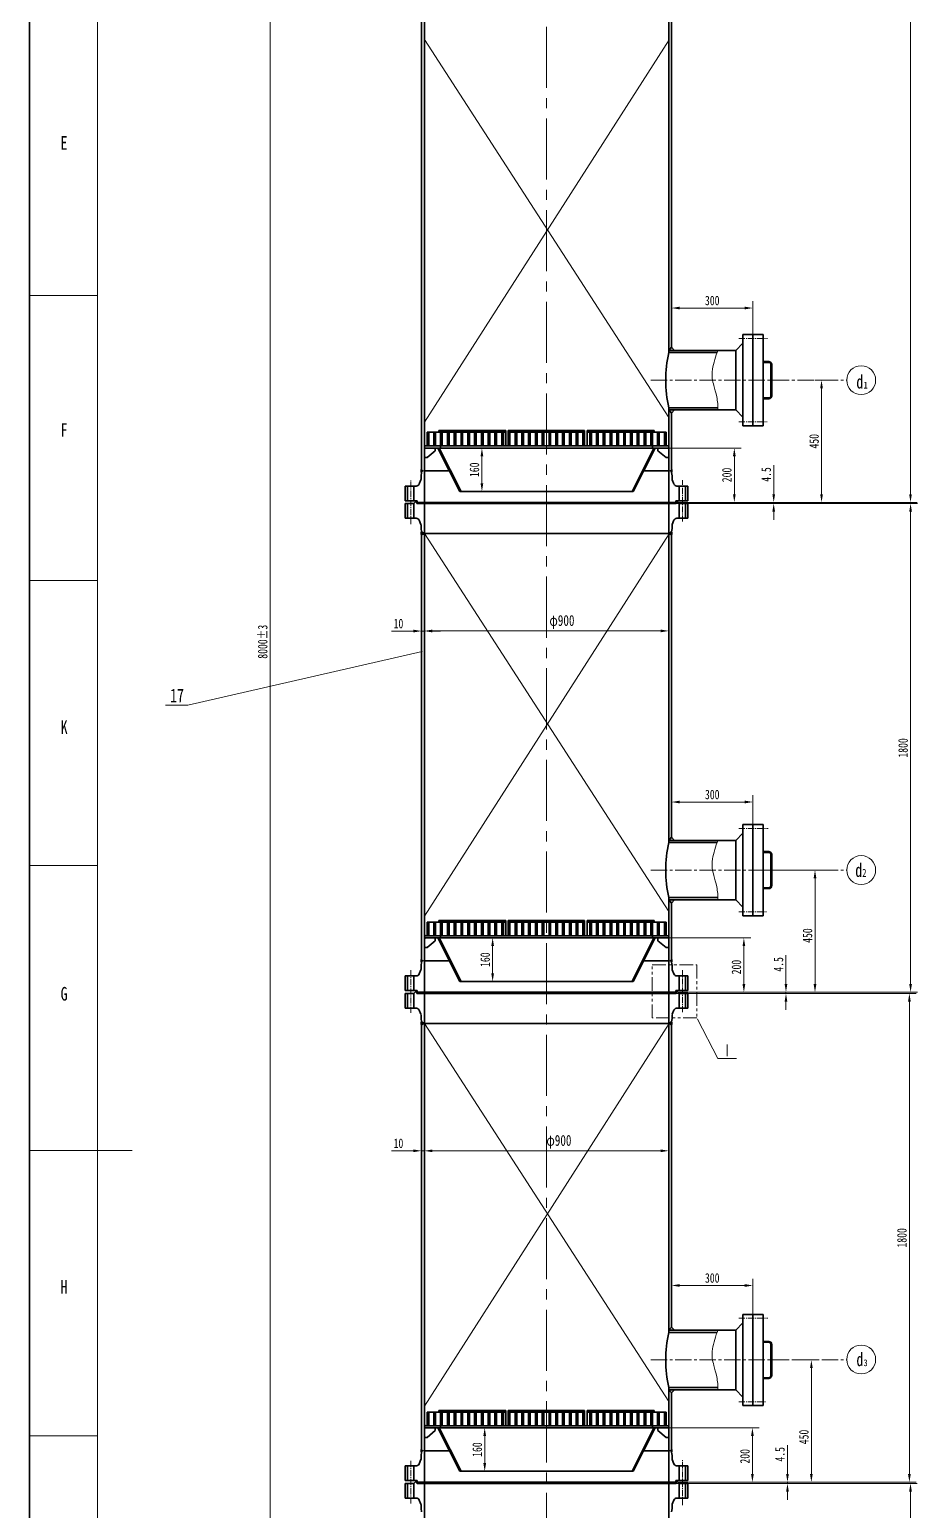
# Model space of a CAD drawing. Header units: millimetres. Extents: x -55641 to 52612, y -23263 to -5715.
# Drawn here: x 49301 to 49628, y -6687 to -6142 of the extents above; entities that cross this region are included whole.
import ezdxf

# ---------------------------------------------------------------- set-up
doc = ezdxf.new("R2010")
doc.units = ezdxf.units.MM
doc.header["$MEASUREMENT"] = 0
doc.linetypes.add('CENTER2', pattern=[1.125, 0.75, -0.125, 0.125, -0.125])
doc.linetypes.add('PHANTOMX2', pattern=[5, 2.5, -0.5, 0.5, -0.5, 0.5, -0.5])
for name, color, linetype, lineweight in [('中心线', 3, 'CENTER2', 18), ('双点划线', 3, 'PHANTOMX2', 18), ('图层1', 1, 'Continuous', 20), ('抛面线', 1, 'Continuous', 18), ('标注尺寸线', 1, 'Continuous', 18), ('粗实线', 7, 'Continuous', 35), ('细实线', 1, 'Continuous', 18)]:
    doc.layers.add(name, color=color, linetype=linetype, lineweight=lineweight)
doc.styles.add('USER1', font='SimSun.ttf', dxfattribs={"width": 0.75, "height": 3})
doc.styles.add('模板字体', font='SIMFANG.TTF', dxfattribs={"width": 0.75})

msp = doc.modelspace()

# ---------------------------------------------------------------- hatches: boundary and pattern name
at = {"layer": '抛面线'}
h = msp.add_hatch(color=7, dxfattribs=at)
h.paths.add_polyline_path([(49537.79, -6259.01), (49536.79, -6260.2), (49538.86, -6260.2)])
h.paths.add_polyline_path([(49538.86, -6282.1), (49536.79, -6282.1), (49537.79, -6283.29)])
h = msp.add_hatch(color=7, dxfattribs=at)
h.paths.add_polyline_path([(49446.79, -6294.92), (49446.79, -6295.35), (49447.32, -6295.35)])
h.paths.add_polyline_path([(49447.31, -6296.15), (49446.79, -6296.15), (49446.79, -6296.56)])
h = msp.add_hatch(color=7, dxfattribs=at)
h.paths.add_polyline_path([(49452.62, -6296.15), (49452.23, -6296.15), (49452.35, -6296.37)])
h.paths.add_polyline_path([(49451.79, -6296.15), (49451.46, -6296.15), (49451.91, -6296.39)])
h = msp.add_hatch(color=7, dxfattribs=at)
h.paths.add_polyline_path([(49530.95, -6296.15), (49531.34, -6296.15), (49531.22, -6296.37)])
h.paths.add_polyline_path([(49531.79, -6296.15), (49532.12, -6296.15), (49531.66, -6296.39)])
for points in [[(49445.79, -6305.11), (49446.59, -6304.65), (49446.79, -6304.65), (49446.79, -6304.45), (49446.59, -6304.45), (49445.79, -6303.99, 0.295597)], [(49537.79, -6305.11), (49536.99, -6304.65), (49536.79, -6304.65), (49536.79, -6304.45), (49536.99, -6304.45), (49537.79, -6303.99, -0.295597)], [(49445.79, -6327.04), (49446.59, -6327.5), (49446.79, -6327.5), (49446.79, -6327.7), (49446.59, -6327.7), (49445.79, -6328.16, -0.295597)], [(49537.79, -6327.04), (49536.99, -6327.5), (49536.79, -6327.5), (49536.79, -6327.7), (49536.99, -6327.7), (49537.79, -6328.16, 0.295597)], [(49445.79, -6485.56), (49446.59, -6485.1), (49446.79, -6485.1), (49446.79, -6484.9), (49446.59, -6484.9), (49445.79, -6484.44, 0.295597)], [(49537.79, -6485.56), (49536.99, -6485.1), (49536.79, -6485.1), (49536.79, -6484.9), (49536.99, -6484.9), (49537.79, -6484.44, -0.295597)], [(49445.79, -6507.49), (49446.59, -6507.95), (49446.79, -6507.95), (49446.79, -6508.15), (49446.59, -6508.15), (49445.79, -6508.61, -0.295597)], [(49537.79, -6507.49), (49536.99, -6507.95), (49536.79, -6507.95), (49536.79, -6508.15), (49536.99, -6508.15), (49537.79, -6508.61, 0.295597)], [(49445.79, -6666.01), (49446.59, -6665.55), (49446.79, -6665.55), (49446.79, -6665.35), (49446.59, -6665.35), (49445.79, -6664.89, 0.295597)], [(49537.79, -6666.01), (49536.99, -6665.55), (49536.79, -6665.55), (49536.79, -6665.35), (49536.99, -6665.35), (49537.79, -6664.89, -0.295597)]]:
    msp.add_hatch(color=7, dxfattribs=at).paths.add_polyline_path(points)
h = msp.add_hatch(color=7, dxfattribs=at)
h.paths.add_polyline_path([(49537.79, -6439.46), (49536.79, -6440.65), (49538.86, -6440.65)])
h.paths.add_polyline_path([(49538.86, -6462.55), (49536.79, -6462.55), (49537.79, -6463.74)])
h = msp.add_hatch(color=7, dxfattribs=at)
h.paths.add_polyline_path([(49446.79, -6475.37), (49446.79, -6475.8), (49447.32, -6475.8)])
h.paths.add_polyline_path([(49447.31, -6476.6), (49446.79, -6476.6), (49446.79, -6477.01)])
h = msp.add_hatch(color=7, dxfattribs=at)
h.paths.add_polyline_path([(49452.62, -6476.6), (49452.23, -6476.6), (49452.35, -6476.82)])
h.paths.add_polyline_path([(49451.79, -6476.6), (49451.46, -6476.6), (49451.91, -6476.84)])
h = msp.add_hatch(color=7, dxfattribs=at)
h.paths.add_polyline_path([(49530.95, -6476.6), (49531.34, -6476.6), (49531.22, -6476.82)])
h.paths.add_polyline_path([(49531.79, -6476.6), (49532.12, -6476.6), (49531.66, -6476.84)])
h = msp.add_hatch(color=7, dxfattribs=at)
h.paths.add_polyline_path([(49537.79, -6619.91), (49536.79, -6621.1), (49538.86, -6621.1)])
h.paths.add_polyline_path([(49538.86, -6643), (49536.79, -6643), (49537.79, -6644.19)])
h = msp.add_hatch(color=7, dxfattribs=at)
h.paths.add_polyline_path([(49446.79, -6655.82), (49446.79, -6656.25), (49447.32, -6656.25)])
h.paths.add_polyline_path([(49447.31, -6657.05), (49446.79, -6657.05), (49446.79, -6657.46)])
h = msp.add_hatch(color=7, dxfattribs=at)
h.paths.add_polyline_path([(49452.62, -6657.05), (49452.23, -6657.05), (49452.35, -6657.27)])
h.paths.add_polyline_path([(49451.79, -6657.05), (49451.46, -6657.05), (49451.91, -6657.29)])
h = msp.add_hatch(color=7, dxfattribs=at)
h.paths.add_polyline_path([(49530.95, -6657.05), (49531.34, -6657.05), (49531.22, -6657.27)])
h.paths.add_polyline_path([(49531.79, -6657.05), (49532.12, -6657.05), (49531.66, -6657.29)])

# ---------------------------------------------------------------- linework, layer by layer
at = {"layer": '中心线', "color": 7, "ltscale": 30}
msp.add_line((49491.79, -5803.52), (49491.79, -7039.49), dxfattribs=at)
at = {"layer": '中心线', "color": 7, "ltscale": 3}
for p, q in [((49562.6, -6255.79), (49573.17, -6255.79)), ((49562.6, -6286.5), (49572.97, -6286.5)), ((49441.79, -6324.21), (49441.79, -6307.96)), ((49541.79, -6323.25), (49541.79, -6307.96)), ((49562.6, -6436.24), (49573.42, -6436.24)), ((49562.6, -6466.95), (49572.93, -6466.95)), ((49441.79, -6504.16), (49441.79, -6488.41)), ((49541.79, -6503.88), (49541.79, -6488.41)), ((49562.6, -6616.69), (49573.2, -6616.69)), ((49562.6, -6647.4), (49572.57, -6647.4)), ((49441.79, -6684.92), (49441.79, -6668.86)), ((49541.79, -6685.47), (49541.79, -6668.86))]:
    msp.add_line(p, q, dxfattribs=at)
at = {"layer": '中心线', "color": 7, "ltscale": 8}
for p, q in [((49530.15, -6271.15), (49602.32, -6271.15)), ((49530.15, -6451.6), (49602.32, -6451.6)), ((49530.15, -6632.05), (49602.32, -6632.05))]:
    msp.add_line(p, q, dxfattribs=at)
at = {"layer": '双点划线', "color": 7, "ltscale": 2}
for p, q in [((49530.71, -6486.56), (49547.09, -6486.56)), ((49530.71, -6506.06), (49530.71, -6486.56)), ((49547.09, -6486.56), (49547.09, -6506.06)), ((49547.09, -6506.06), (49530.71, -6506.06))]:
    msp.add_line(p, q, dxfattribs=at)
at = {"layer": '抛面线', "color": 7, "ltscale": 2}
for p, q in [((49625.79, -6313.15), (49625.79, -5889.15)), ((49537.79, -6255.05), (49537.79, -6242.08)), ((49540.79, -6244.58), (49564.79, -6244.58)), ((49567.79, -6255.05), (49567.79, -6242.08)), ((49593.04, -6271.15), (49590.54, -6271.15)), ((49593.04, -6313.15), (49593.04, -6274.15)), ((49467.99, -6296.15), (49470.49, -6296.15)), ((49467.99, -6299.15), (49467.99, -6309.15)), ((49536.79, -6296.15), (49563.43, -6296.15)), ((49560.93, -6313.15), (49560.93, -6299.15)), ((49575.42, -6313.15), (49575.42, -6302.47)), ((49467.99, -6312.15), (49465.49, -6312.15)), ((49539.39, -6316.15), (49628.29, -6316.15)), ((49539.39, -6316.15), (49595.54, -6316.15)), ((49539.39, -6316.15), (49563.43, -6316.15)), ((49539.49, -6316.15), (49577.92, -6316.15)), ((49539.49, -6316.6), (49577.92, -6316.6)), ((49539.54, -6316.6), (49628.32, -6316.6)), ((49575.42, -6316.6), (49575.42, -6316.15)), ((49575.42, -6319.6), (49575.42, -6322.6)), ((49625.82, -6493.6), (49625.82, -6319.6)), ((49442.79, -6363.56), (49434.74, -6363.56)), ((49445.79, -6363.56), (49445.79, -6361.06)), ((49446.79, -6363.56), (49445.79, -6363.56)), ((49446.79, -6363.56), (49446.79, -6361.06)), ((49446.79, -6363.56), (49446.79, -6361.51)), ((49449.79, -6363.51), (49533.79, -6363.51)), ((49449.79, -6363.56), (49452.79, -6363.56)), ((49536.79, -6363.56), (49536.79, -6361.51)), ((49537.79, -6437.26), (49537.79, -6424.03)), ((49567.79, -6437.26), (49567.79, -6424.03)), ((49540.79, -6426.53), (49564.79, -6426.53)), ((49471.94, -6476.6), (49474.44, -6476.6)), ((49536.79, -6476.6), (49566.95, -6476.6)), ((49471.94, -6479.6), (49471.94, -6489.6)), ((49564.45, -6493.6), (49564.45, -6479.6)), ((49579.94, -6493.6), (49579.94, -6482.92)), ((49471.94, -6492.6), (49469.44, -6492.6)), ((49539.39, -6496.6), (49628.32, -6496.6)), ((49539.39, -6496.6), (49566.95, -6496.6)), ((49539.49, -6496.6), (49582.44, -6496.6)), ((49539.49, -6497.05), (49582.44, -6497.05)), ((49539.54, -6497.05), (49627.88, -6497.05)), ((49579.94, -6497.05), (49579.94, -6496.6)), ((49579.94, -6500.05), (49579.94, -6503.05)), ((49625.38, -6674.05), (49625.38, -6500.05)), ((49442.79, -6555), (49434.74, -6555)), ((49445.79, -6554.88), (49445.79, -6557.5)), ((49446.79, -6555), (49445.79, -6555)), ((49446.79, -6554.88), (49446.79, -6557.5)), ((49446.79, -6554.88), (49446.79, -6557)), ((49449.79, -6555), (49452.79, -6555)), ((49449.79, -6555), (49533.79, -6555)), ((49536.79, -6554.88), (49536.79, -6557)), ((49537.79, -6615.55), (49537.79, -6602.11)), ((49540.79, -6604.61), (49564.79, -6604.61)), ((49567.79, -6615.55), (49567.79, -6602.11)), ((49582.61, -6632.05), (49591.79, -6632.05)), ((49589.29, -6674.05), (49589.29, -6635.05)), ((49470.06, -6657.05), (49466.52, -6657.05)), ((49536.79, -6657.05), (49570.09, -6657.05)), ((49469.02, -6660.05), (49469.02, -6670.05)), ((49567.59, -6674.05), (49567.59, -6660.05)), ((49580.49, -6674.05), (49580.49, -6663.37)), ((49470.06, -6673.05), (49466.52, -6673.05)), ((49539.39, -6677.05), (49627.88, -6677.05)), ((49539.39, -6677.05), (49591.79, -6677.05)), ((49539.39, -6677.05), (49570.09, -6677.05)), ((49539.49, -6677.05), (49582.99, -6677.05)), ((49539.49, -6677.5), (49582.99, -6677.5)), ((49539.49, -6677.5), (49628.29, -6677.5)), ((49580.49, -6677.5), (49580.49, -6677.05)), ((49580.49, -6680.5), (49580.49, -6683.5)), ((49625.79, -6854.5), (49625.79, -6680.5))]:
    msp.add_line(p, q, dxfattribs=at)
at = {"layer": '抛面线', "color": 7, "ltscale": 5}
for p, q in [((49390.04, -6764.5), (49390.04, -5970.5)), ((49571.52, -6451.6), (49593.13, -6451.6)), ((49590.63, -6493.6), (49590.63, -6454.6)), ((49539.39, -6496.6), (49593.13, -6496.6))]:
    msp.add_line(p, q, dxfattribs=at)
at = {"layer": '抛面线', "color": 7}
for p, q in [((49447.32, -6295.35), (49446.79, -6294.92)), ((49447.31, -6296.15), (49446.79, -6296.56)), ((49451.91, -6296.39), (49451.46, -6296.15)), ((49452.62, -6296.15), (49452.35, -6296.37)), ((49447.32, -6475.8), (49446.79, -6475.37)), ((49447.31, -6476.6), (49446.79, -6477.01)), ((49451.91, -6476.84), (49451.46, -6476.6)), ((49452.62, -6476.6), (49452.35, -6476.82)), ((49447.32, -6656.25), (49446.79, -6655.82)), ((49447.31, -6657.05), (49446.79, -6657.46)), ((49451.91, -6657.29), (49451.46, -6657.05)), ((49452.62, -6657.05), (49452.35, -6657.27))]:
    msp.add_line(p, q, dxfattribs=at)
msp.add_lwpolyline([(49547.33, -6506.5), (49554.91, -6520.99), (49561.7, -6520.99)], dxfattribs=at)
at = {"layer": '抛面线', "color": 7, "ltscale": 2}
for points in [[(49540.79, -6244.08), (49540.79, -6245.08), (49537.79, -6244.58)], [(49564.79, -6244.08), (49564.79, -6245.08), (49567.79, -6244.58)], [(49592.54, -6274.15), (49593.54, -6274.15), (49593.04, -6271.15)], [(49467.49, -6299.15), (49468.49, -6299.15), (49467.99, -6296.15)], [(49560.43, -6299.15), (49561.43, -6299.15), (49560.93, -6296.15)], [(49467.49, -6309.15), (49468.49, -6309.15), (49467.99, -6312.15)], [(49560.43, -6313.15), (49561.43, -6313.15), (49560.93, -6316.15)], [(49574.92, -6313.15), (49575.92, -6313.15), (49575.42, -6316.15)], [(49592.54, -6313.15), (49593.54, -6313.15), (49593.04, -6316.15)], [(49625.29, -6313.15), (49626.29, -6313.15), (49625.79, -6316.15)], [(49574.92, -6319.6), (49575.92, -6319.6), (49575.42, -6316.6)], [(49625.32, -6319.6), (49626.32, -6319.6), (49625.82, -6316.6)], [(49442.79, -6363.06), (49442.79, -6364.06), (49445.79, -6363.56)], [(49449.79, -6363.01), (49449.79, -6364.01), (49446.79, -6363.51)], [(49449.79, -6363.06), (49449.79, -6364.06), (49446.79, -6363.56)], [(49533.79, -6363.01), (49533.79, -6364.01), (49536.79, -6363.51)], [(49540.79, -6426.03), (49540.79, -6427.03), (49537.79, -6426.53)], [(49564.79, -6426.03), (49564.79, -6427.03), (49567.79, -6426.53)], [(49471.44, -6479.6), (49472.44, -6479.6), (49471.94, -6476.6)], [(49563.95, -6479.6), (49564.95, -6479.6), (49564.45, -6476.6)], [(49471.44, -6489.6), (49472.44, -6489.6), (49471.94, -6492.6)], [(49563.95, -6493.6), (49564.95, -6493.6), (49564.45, -6496.6)], [(49579.44, -6493.6), (49580.44, -6493.6), (49579.94, -6496.6)], [(49625.32, -6493.6), (49626.32, -6493.6), (49625.82, -6496.6)], [(49579.44, -6500.05), (49580.44, -6500.05), (49579.94, -6497.05)], [(49624.88, -6500.05), (49625.88, -6500.05), (49625.38, -6497.05)], [(49442.79, -6554.5), (49442.79, -6555.5), (49445.79, -6555)], [(49449.79, -6554.5), (49449.79, -6555.5), (49446.79, -6555)], [(49449.79, -6554.5), (49449.79, -6555.5), (49446.79, -6555)], [(49533.79, -6554.5), (49533.79, -6555.5), (49536.79, -6555)], [(49540.79, -6604.11), (49540.79, -6605.11), (49537.79, -6604.61)], [(49564.79, -6604.11), (49564.79, -6605.11), (49567.79, -6604.61)], [(49588.79, -6635.05), (49589.79, -6635.05), (49589.29, -6632.05)], [(49468.52, -6660.05), (49469.52, -6660.05), (49469.02, -6657.05)], [(49567.09, -6660.05), (49568.09, -6660.05), (49567.59, -6657.05)], [(49468.52, -6670.05), (49469.52, -6670.05), (49469.02, -6673.05)], [(49567.09, -6674.05), (49568.09, -6674.05), (49567.59, -6677.05)], [(49579.99, -6674.05), (49580.99, -6674.05), (49580.49, -6677.05)], [(49588.79, -6674.05), (49589.79, -6674.05), (49589.29, -6677.05)], [(49624.88, -6674.05), (49625.88, -6674.05), (49625.38, -6677.05)], [(49579.99, -6680.5), (49580.99, -6680.5), (49580.49, -6677.5)], [(49625.29, -6680.5), (49626.29, -6680.5), (49625.79, -6677.5)]]:
    msp.add_solid(points, dxfattribs=at)
at = {"layer": '抛面线', "color": 7, "ltscale": 5}
for points in [[(49590.13, -6454.6), (49591.13, -6454.6), (49590.63, -6451.6)], [(49590.13, -6493.6), (49591.13, -6493.6), (49590.63, -6496.6)]]:
    msp.add_solid(points, dxfattribs=at)
at = {"layer": '抛面线', "color": 7}
msp.add_solid([(49547.25, -6506.54), (49547.09, -6506.06), (49547.4, -6506.46)], dxfattribs=at)
at = {"layer": '标注尺寸线', "color": 7}
msp.add_lwpolyline([(49445.94, -6371.14), (49359.74, -6390.8), (49351.48, -6390.8)], dxfattribs=at)
for centre in [(49607.64, -6271.15), (49607.64, -6451.6), (49607.64, -6631.87)]:
    msp.add_circle(centre, 5.32, dxfattribs=at)
msp.add_solid([(49445.92, -6371.06), (49446.43, -6371.03), (49445.96, -6371.22)], dxfattribs=at)
at = {"layer": '粗实线', "color": 7}
for p, q in [((49301.46, -5714.94), (49301.46, -6555.94)), ((49446.79, -5886.15), (49446.79, -6316.15)), ((49445.79, -5897.71), (49445.79, -6303.99)), ((49536.79, -6072.8), (49536.79, -6261)), ((49537.79, -6075.24), (49537.79, -6259.01)), ((49564.05, -6254.34), (49564.05, -6287.95)), ((49564.05, -6254.34), (49567.79, -6254.34)), ((49567.79, -6254.34), (49567.79, -6287.95)), ((49567.79, -6254.34), (49567.79, -6287.95)), ((49571.52, -6254.34), (49567.79, -6254.34)), ((49571.52, -6254.34), (49571.52, -6287.95)), ((49536.79, -6260.2), (49537.79, -6259.01)), ((49536.79, -6260.2), (49561.43, -6260.2)), ((49536.79, -6261), (49554.56, -6261)), ((49537.79, -6259.01), (49538.86, -6260.2)), ((49564.05, -6257.5), (49561.43, -6260.2)), ((49561.43, -6260.2), (49561.43, -6282.1)), ((49571.52, -6264.32), (49573.58, -6264.32)), ((49571.52, -6264.62), (49573.58, -6264.62)), ((49574.38, -6265.42), (49574.38, -6271.15)), ((49574.68, -6265.42), (49574.68, -6271.15)), ((49574.38, -6276.87), (49574.38, -6271.15)), ((49574.68, -6276.87), (49574.68, -6271.15)), ((49536.79, -6281.3), (49554.83, -6281.3)), ((49536.79, -6281.3), (49536.79, -6316.15)), ((49536.79, -6282.1), (49561.43, -6282.1)), ((49536.79, -6282.1), (49537.79, -6283.29)), ((49537.79, -6283.29), (49538.86, -6282.1)), ((49564.05, -6284.8), (49561.43, -6282.1)), ((49571.52, -6277.67), (49573.58, -6277.67)), ((49571.52, -6277.97), (49573.58, -6277.97)), ((49537.79, -6283.29), (49537.79, -6303.99)), ((49564.05, -6287.95), (49567.79, -6287.95)), ((49571.52, -6287.95), (49567.79, -6287.95)), ((49447.79, -6290.35), (49476.79, -6290.35)), ((49447.79, -6290.35), (49447.79, -6295.35)), ((49448.39, -6290.35), (49448.39, -6295.35)), ((49450.29, -6290.35), (49450.29, -6295.35)), ((49450.89, -6290.35), (49450.89, -6295.35)), ((49450.89, -6290.35), (49450.89, -6295.35)), ((49452.1, -6289.75), (49476.79, -6289.75)), ((49452.1, -6289.75), (49452.1, -6290.35)), ((49452.79, -6290.35), (49452.79, -6295.35)), ((49453.39, -6290.35), (49453.39, -6295.35)), ((49453.39, -6290.35), (49453.39, -6295.35)), ((49455.29, -6290.35), (49455.29, -6295.35)), ((49455.89, -6290.35), (49455.89, -6295.35)), ((49455.89, -6290.35), (49455.89, -6295.35)), ((49457.79, -6290.35), (49457.79, -6295.35)), ((49458.39, -6290.35), (49458.39, -6295.35)), ((49458.39, -6290.35), (49458.39, -6295.35)), ((49460.29, -6290.35), (49460.29, -6295.35)), ((49460.89, -6290.35), (49460.89, -6295.35)), ((49460.89, -6290.35), (49460.89, -6295.35)), ((49462.79, -6290.35), (49462.79, -6295.35)), ((49463.39, -6290.35), (49463.39, -6295.35)), ((49463.39, -6290.35), (49463.39, -6295.35)), ((49465.29, -6290.35), (49465.29, -6295.35)), ((49465.89, -6290.35), (49465.89, -6295.35)), ((49465.89, -6290.35), (49465.89, -6295.35)), ((49467.79, -6290.35), (49467.79, -6295.35)), ((49468.39, -6290.35), (49468.39, -6295.35)), ((49468.39, -6290.35), (49468.39, -6295.35)), ((49468.39, -6290.35), (49468.39, -6295.35)), ((49470.29, -6290.35), (49470.29, -6295.35)), ((49470.89, -6290.35), (49470.89, -6295.35)), ((49470.89, -6290.35), (49470.89, -6295.35)), ((49472.79, -6290.35), (49472.79, -6295.35)), ((49473.39, -6290.35), (49473.39, -6295.35)), ((49473.39, -6290.35), (49473.39, -6295.35)), ((49473.39, -6290.35), (49473.39, -6295.35)), ((49475.29, -6290.35), (49475.29, -6295.35)), ((49475.89, -6290.35), (49475.89, -6295.35)), ((49475.89, -6290.35), (49475.89, -6295.35)), ((49476.79, -6289.75), (49476.79, -6295.35)), ((49477.69, -6289.75), (49505.79, -6289.75)), ((49477.69, -6289.75), (49477.69, -6295.35)), ((49477.69, -6290.35), (49505.79, -6290.35)), ((49477.69, -6290.35), (49477.69, -6295.35)), ((49478.29, -6290.35), (49478.29, -6295.35)), ((49480.19, -6290.35), (49480.19, -6295.35)), ((49480.19, -6290.35), (49480.19, -6295.35)), ((49480.19, -6290.35), (49480.19, -6295.35)), ((49480.79, -6290.35), (49480.79, -6295.35)), ((49482.69, -6290.35), (49482.69, -6295.35)), ((49482.69, -6290.35), (49482.69, -6295.35)), ((49483.29, -6290.35), (49483.29, -6295.35)), ((49485.19, -6290.35), (49485.19, -6295.35)), ((49485.19, -6290.35), (49485.19, -6295.35)), ((49485.19, -6290.35), (49485.19, -6295.35)), ((49485.79, -6290.35), (49485.79, -6295.35)), ((49487.69, -6290.35), (49487.69, -6295.35)), ((49487.69, -6290.35), (49487.69, -6295.35)), ((49488.29, -6290.35), (49488.29, -6295.35)), ((49490.19, -6290.35), (49490.19, -6295.35)), ((49490.19, -6290.35), (49490.19, -6295.35)), ((49490.79, -6290.35), (49490.79, -6295.35)), ((49492.69, -6290.35), (49492.69, -6295.35)), ((49492.69, -6290.35), (49492.69, -6295.35)), ((49493.29, -6290.35), (49493.29, -6295.35)), ((49495.19, -6290.35), (49495.19, -6295.35)), ((49495.19, -6290.35), (49495.19, -6295.35)), ((49495.79, -6290.35), (49495.79, -6295.35)), ((49497.69, -6290.35), (49497.69, -6295.35)), ((49497.69, -6290.35), (49497.69, -6295.35)), ((49498.29, -6290.35), (49498.29, -6295.35)), ((49500.19, -6290.35), (49500.19, -6295.35)), ((49500.19, -6290.35), (49500.19, -6295.35)), ((49500.79, -6290.35), (49500.79, -6295.35)), ((49502.69, -6290.35), (49502.69, -6295.35)), ((49502.69, -6290.35), (49502.69, -6295.35)), ((49503.29, -6290.35), (49503.29, -6295.35)), ((49505.19, -6290.35), (49505.19, -6295.35)), ((49505.79, -6289.75), (49505.79, -6295.35)), ((49531.47, -6289.75), (49506.79, -6289.75)), ((49506.79, -6289.75), (49506.79, -6295.35)), ((49506.79, -6290.35), (49535.79, -6290.35)), ((49507.69, -6290.35), (49507.69, -6295.35)), ((49507.69, -6290.35), (49507.69, -6295.35)), ((49508.29, -6290.35), (49508.29, -6295.35)), ((49510.19, -6290.35), (49510.19, -6295.35)), ((49510.19, -6290.35), (49510.19, -6295.35)), ((49510.19, -6290.35), (49510.19, -6295.35)), ((49510.79, -6290.35), (49510.79, -6295.35)), ((49512.69, -6290.35), (49512.69, -6295.35)), ((49512.69, -6290.35), (49512.69, -6295.35)), ((49513.29, -6290.35), (49513.29, -6295.35)), ((49515.19, -6290.35), (49515.19, -6295.35)), ((49515.19, -6290.35), (49515.19, -6295.35)), ((49515.19, -6290.35), (49515.19, -6295.35)), ((49515.79, -6290.35), (49515.79, -6295.35)), ((49517.69, -6290.35), (49517.69, -6295.35)), ((49517.69, -6290.35), (49517.69, -6295.35)), ((49518.29, -6290.35), (49518.29, -6295.35)), ((49520.19, -6290.35), (49520.19, -6295.35)), ((49520.19, -6290.35), (49520.19, -6295.35)), ((49520.79, -6290.35), (49520.79, -6295.35)), ((49522.69, -6290.35), (49522.69, -6295.35)), ((49522.69, -6290.35), (49522.69, -6295.35)), ((49523.29, -6290.35), (49523.29, -6295.35)), ((49525.19, -6290.35), (49525.19, -6295.35)), ((49525.19, -6290.35), (49525.19, -6295.35)), ((49525.79, -6290.35), (49525.79, -6295.35)), ((49527.69, -6290.35), (49527.69, -6295.35)), ((49527.69, -6290.35), (49527.69, -6295.35)), ((49528.29, -6290.35), (49528.29, -6295.35)), ((49530.19, -6290.35), (49530.19, -6295.35)), ((49530.19, -6290.35), (49530.19, -6295.35)), ((49530.79, -6290.35), (49530.79, -6295.35)), ((49531.47, -6289.75), (49531.47, -6290.35)), ((49532.69, -6290.35), (49532.69, -6295.35)), ((49532.69, -6290.35), (49532.69, -6295.35)), ((49533.29, -6290.35), (49533.29, -6295.35)), ((49535.19, -6290.35), (49535.19, -6295.35)), ((49535.79, -6290.35), (49535.79, -6295.35)), ((49446.79, -6295.35), (49536.79, -6295.35)), ((49446.79, -6296.15), (49536.79, -6296.15)), ((49450.81, -6297.15), (49447.79, -6299.68)), ((49450.81, -6296.15), (49450.81, -6297.15)), ((49451.79, -6296.15), (49459.84, -6312.15)), ((49452.23, -6296.15), (49460.29, -6312.15)), ((49452.73, -6296.15), (49452.73, -6295.35)), ((49531.34, -6296.15), (49523.28, -6312.15)), ((49531.79, -6296.15), (49523.73, -6312.15)), ((49530.84, -6296.15), (49530.84, -6295.35)), ((49532.77, -6296.15), (49532.77, -6297.15)), ((49532.77, -6297.15), (49535.79, -6299.68)), ((49447.79, -6299.68), (49446.79, -6299.68)), ((49456.01, -6304.55), (49446.79, -6304.55)), ((49536.79, -6304.55), (49527.56, -6304.55)), ((49535.79, -6299.68), (49536.79, -6299.68)), ((49443.77, -6310.15), (49439.79, -6310.15)), ((49439.79, -6315.55), (49439.79, -6310.15)), ((49440.64, -6315.55), (49440.64, -6310.15)), ((49442.94, -6315.55), (49442.94, -6310.15)), ((49444.89, -6309.39), (49445.5, -6307.86)), ((49445.59, -6306.33), (49445.79, -6305.11)), ((49445.59, -6307.42), (49445.59, -6306.33)), ((49537.99, -6306.33), (49537.79, -6305.11)), ((49537.99, -6307.42), (49537.99, -6306.33)), ((49538.68, -6309.39), (49538.07, -6307.86)), ((49539.8, -6310.15), (49543.79, -6310.15)), ((49540.64, -6315.55), (49540.64, -6310.15)), ((49542.94, -6315.55), (49542.94, -6310.15)), ((49543.79, -6315.55), (49543.79, -6310.15)), ((49442.94, -6315.55), (49439.79, -6315.55)), ((49444.19, -6315.55), (49442.94, -6315.55)), ((49444.19, -6315.55), (49444.19, -6316.15)), ((49459.84, -6312.15), (49523.73, -6312.15)), ((49539.39, -6315.55), (49540.64, -6315.55)), ((49539.39, -6315.55), (49539.39, -6316.15)), ((49540.64, -6315.55), (49543.79, -6315.55)), ((49442.94, -6316.6), (49439.79, -6316.6)), ((49439.79, -6316.6), (49439.79, -6322)), ((49440.64, -6316.6), (49440.64, -6322)), ((49443.54, -6316), (49442.94, -6316.6)), ((49442.94, -6316.6), (49442.94, -6322)), ((49444.04, -6316), (49443.54, -6316)), ((49444.04, -6316), (49444.04, -6316.6)), ((49444.04, -6316.6), (49539.54, -6316.6)), ((49444.09, -6316.15), (49539.49, -6316.15)), ((49444.09, -6316.15), (49444.09, -6316.6)), ((49444.09, -6316.15), (49444.09, -6316.6)), ((49444.09, -6316.6), (49539.49, -6316.6)), ((49445.69, -6316.15), (49445.69, -6316.6)), ((49445.69, -6316.15), (49445.69, -6316.6)), ((49446.79, -6316.6), (49446.79, -6496.6)), ((49536.79, -6316.6), (49536.79, -6441.45)), ((49537.89, -6316.15), (49537.89, -6316.6)), ((49539.49, -6316.15), (49539.49, -6316.6)), ((49539.54, -6316), (49539.54, -6316.6)), ((49539.54, -6316), (49540.04, -6316)), ((49540.04, -6316), (49540.64, -6316.6)), ((49540.64, -6316.6), (49540.64, -6322)), ((49540.64, -6316.6), (49543.79, -6316.6)), ((49542.94, -6316.6), (49542.94, -6322)), ((49543.79, -6316.6), (49543.79, -6322)), ((49443.77, -6322), (49439.79, -6322)), ((49444.89, -6322.75), (49445.5, -6324.28)), ((49445.59, -6324.73), (49445.59, -6325.82)), ((49445.59, -6325.82), (49445.79, -6327.04)), ((49537.99, -6325.82), (49537.79, -6327.04)), ((49537.99, -6324.73), (49537.99, -6325.82)), ((49538.68, -6322.75), (49538.07, -6324.28)), ((49539.8, -6322), (49543.79, -6322)), ((49446.59, -6327.5), (49445.79, -6327.04)), ((49446.59, -6327.7), (49445.79, -6328.16)), ((49445.79, -6328.16), (49445.79, -6484.44)), ((49536.79, -6327.6), (49446.79, -6327.6)), ((49536.99, -6327.5), (49537.79, -6327.04)), ((49536.99, -6327.7), (49537.79, -6328.16)), ((49537.79, -6328.16), (49537.79, -6439.46)), ((49564.05, -6434.79), (49567.79, -6434.79)), ((49564.05, -6434.79), (49564.05, -6468.4)), ((49567.79, -6434.79), (49567.79, -6468.4)), ((49571.52, -6434.79), (49567.79, -6434.79)), ((49571.52, -6434.79), (49571.52, -6468.4)), ((49536.79, -6440.65), (49537.79, -6439.46)), ((49536.79, -6440.65), (49561.43, -6440.65)), ((49537.79, -6439.46), (49538.86, -6440.65)), ((49564.05, -6437.95), (49561.43, -6440.65)), ((49561.43, -6440.65), (49561.43, -6462.55)), ((49536.79, -6441.45), (49554.56, -6441.45)), ((49571.52, -6444.77), (49573.58, -6444.77)), ((49571.52, -6445.07), (49573.58, -6445.07)), ((49574.38, -6445.87), (49574.38, -6451.6)), ((49574.68, -6445.87), (49574.68, -6451.6)), ((49574.38, -6457.32), (49574.38, -6451.6)), ((49574.68, -6457.32), (49574.68, -6451.6)), ((49536.79, -6461.75), (49554.83, -6461.75)), ((49536.79, -6461.75), (49536.79, -6496.6)), ((49536.79, -6462.55), (49537.79, -6463.74)), ((49536.79, -6462.55), (49561.43, -6462.55)), ((49537.79, -6463.74), (49538.86, -6462.55)), ((49564.05, -6465.25), (49561.43, -6462.55)), ((49571.52, -6458.12), (49573.58, -6458.12)), ((49571.52, -6458.42), (49573.58, -6458.42)), ((49537.79, -6463.74), (49537.79, -6484.44)), ((49564.05, -6468.4), (49567.79, -6468.4)), ((49571.52, -6468.4), (49567.79, -6468.4)), ((49447.79, -6470.8), (49476.79, -6470.8)), ((49447.79, -6470.8), (49447.79, -6475.8)), ((49448.39, -6470.8), (49448.39, -6475.8)), ((49450.29, -6470.8), (49450.29, -6475.8)), ((49450.89, -6470.8), (49450.89, -6475.8)), ((49450.89, -6470.8), (49450.89, -6475.8)), ((49452.1, -6470.2), (49476.79, -6470.2)), ((49452.1, -6470.2), (49452.1, -6470.8)), ((49452.79, -6470.8), (49452.79, -6475.8)), ((49453.39, -6470.8), (49453.39, -6475.8)), ((49453.39, -6470.8), (49453.39, -6475.8)), ((49455.29, -6470.8), (49455.29, -6475.8)), ((49455.89, -6470.8), (49455.89, -6475.8)), ((49455.89, -6470.8), (49455.89, -6475.8)), ((49457.79, -6470.8), (49457.79, -6475.8)), ((49458.39, -6470.8), (49458.39, -6475.8)), ((49458.39, -6470.8), (49458.39, -6475.8)), ((49460.29, -6470.8), (49460.29, -6475.8)), ((49460.89, -6470.8), (49460.89, -6475.8)), ((49460.89, -6470.8), (49460.89, -6475.8)), ((49462.79, -6470.8), (49462.79, -6475.8)), ((49463.39, -6470.8), (49463.39, -6475.8)), ((49463.39, -6470.8), (49463.39, -6475.8)), ((49465.29, -6470.8), (49465.29, -6475.8)), ((49465.89, -6470.8), (49465.89, -6475.8)), ((49465.89, -6470.8), (49465.89, -6475.8)), ((49467.79, -6470.8), (49467.79, -6475.8)), ((49468.39, -6470.8), (49468.39, -6475.8)), ((49468.39, -6470.8), (49468.39, -6475.8)), ((49468.39, -6470.8), (49468.39, -6475.8)), ((49470.29, -6470.8), (49470.29, -6475.8)), ((49470.89, -6470.8), (49470.89, -6475.8)), ((49470.89, -6470.8), (49470.89, -6475.8)), ((49472.79, -6470.8), (49472.79, -6475.8)), ((49473.39, -6470.8), (49473.39, -6475.8)), ((49473.39, -6470.8), (49473.39, -6475.8)), ((49473.39, -6470.8), (49473.39, -6475.8)), ((49475.29, -6470.8), (49475.29, -6475.8)), ((49475.89, -6470.8), (49475.89, -6475.8)), ((49475.89, -6470.8), (49475.89, -6475.8)), ((49476.79, -6470.2), (49476.79, -6475.8)), ((49477.69, -6470.2), (49505.79, -6470.2)), ((49477.69, -6470.2), (49477.69, -6475.8)), ((49477.69, -6470.8), (49505.79, -6470.8)), ((49477.69, -6470.8), (49477.69, -6475.8)), ((49478.29, -6470.8), (49478.29, -6475.8)), ((49480.19, -6470.8), (49480.19, -6475.8)), ((49480.19, -6470.8), (49480.19, -6475.8)), ((49480.19, -6470.8), (49480.19, -6475.8)), ((49480.79, -6470.8), (49480.79, -6475.8)), ((49482.69, -6470.8), (49482.69, -6475.8)), ((49482.69, -6470.8), (49482.69, -6475.8)), ((49483.29, -6470.8), (49483.29, -6475.8)), ((49485.19, -6470.8), (49485.19, -6475.8)), ((49485.19, -6470.8), (49485.19, -6475.8)), ((49485.19, -6470.8), (49485.19, -6475.8)), ((49485.79, -6470.8), (49485.79, -6475.8)), ((49487.69, -6470.8), (49487.69, -6475.8)), ((49487.69, -6470.8), (49487.69, -6475.8)), ((49488.29, -6470.8), (49488.29, -6475.8)), ((49490.19, -6470.8), (49490.19, -6475.8)), ((49490.19, -6470.8), (49490.19, -6475.8)), ((49490.79, -6470.8), (49490.79, -6475.8)), ((49492.69, -6470.8), (49492.69, -6475.8)), ((49492.69, -6470.8), (49492.69, -6475.8)), ((49493.29, -6470.8), (49493.29, -6475.8)), ((49495.19, -6470.8), (49495.19, -6475.8)), ((49495.19, -6470.8), (49495.19, -6475.8)), ((49495.79, -6470.8), (49495.79, -6475.8)), ((49497.69, -6470.8), (49497.69, -6475.8)), ((49497.69, -6470.8), (49497.69, -6475.8)), ((49498.29, -6470.8), (49498.29, -6475.8)), ((49500.19, -6470.8), (49500.19, -6475.8)), ((49500.19, -6470.8), (49500.19, -6475.8)), ((49500.79, -6470.8), (49500.79, -6475.8)), ((49502.69, -6470.8), (49502.69, -6475.8)), ((49502.69, -6470.8), (49502.69, -6475.8)), ((49503.29, -6470.8), (49503.29, -6475.8)), ((49505.19, -6470.8), (49505.19, -6475.8)), ((49505.79, -6470.2), (49505.79, -6475.8)), ((49531.47, -6470.2), (49506.79, -6470.2)), ((49506.79, -6470.2), (49506.79, -6475.8)), ((49506.79, -6470.8), (49535.79, -6470.8)), ((49507.69, -6470.8), (49507.69, -6475.8)), ((49507.69, -6470.8), (49507.69, -6475.8)), ((49508.29, -6470.8), (49508.29, -6475.8)), ((49510.19, -6470.8), (49510.19, -6475.8)), ((49510.19, -6470.8), (49510.19, -6475.8)), ((49510.19, -6470.8), (49510.19, -6475.8)), ((49510.79, -6470.8), (49510.79, -6475.8)), ((49512.69, -6470.8), (49512.69, -6475.8)), ((49512.69, -6470.8), (49512.69, -6475.8)), ((49513.29, -6470.8), (49513.29, -6475.8)), ((49515.19, -6470.8), (49515.19, -6475.8)), ((49515.19, -6470.8), (49515.19, -6475.8)), ((49515.19, -6470.8), (49515.19, -6475.8)), ((49515.79, -6470.8), (49515.79, -6475.8)), ((49517.69, -6470.8), (49517.69, -6475.8)), ((49517.69, -6470.8), (49517.69, -6475.8)), ((49518.29, -6470.8), (49518.29, -6475.8)), ((49520.19, -6470.8), (49520.19, -6475.8)), ((49520.19, -6470.8), (49520.19, -6475.8)), ((49520.79, -6470.8), (49520.79, -6475.8)), ((49522.69, -6470.8), (49522.69, -6475.8)), ((49522.69, -6470.8), (49522.69, -6475.8)), ((49523.29, -6470.8), (49523.29, -6475.8)), ((49525.19, -6470.8), (49525.19, -6475.8)), ((49525.19, -6470.8), (49525.19, -6475.8)), ((49525.79, -6470.8), (49525.79, -6475.8)), ((49527.69, -6470.8), (49527.69, -6475.8)), ((49527.69, -6470.8), (49527.69, -6475.8)), ((49528.29, -6470.8), (49528.29, -6475.8)), ((49530.19, -6470.8), (49530.19, -6475.8)), ((49530.19, -6470.8), (49530.19, -6475.8)), ((49530.79, -6470.8), (49530.79, -6475.8)), ((49531.47, -6470.2), (49531.47, -6470.8)), ((49532.69, -6470.8), (49532.69, -6475.8)), ((49532.69, -6470.8), (49532.69, -6475.8)), ((49533.29, -6470.8), (49533.29, -6475.8)), ((49535.19, -6470.8), (49535.19, -6475.8)), ((49535.79, -6470.8), (49535.79, -6475.8)), ((49446.79, -6475.8), (49536.79, -6475.8)), ((49446.79, -6476.6), (49536.79, -6476.6)), ((49450.81, -6477.6), (49447.79, -6480.13)), ((49450.81, -6476.6), (49450.81, -6477.6)), ((49451.79, -6476.6), (49459.84, -6492.6)), ((49452.23, -6476.6), (49460.29, -6492.6)), ((49452.73, -6476.6), (49452.73, -6475.8)), ((49531.34, -6476.6), (49523.28, -6492.6)), ((49531.79, -6476.6), (49523.73, -6492.6)), ((49530.84, -6476.6), (49530.84, -6475.8)), ((49532.77, -6476.6), (49532.77, -6477.6)), ((49532.77, -6477.6), (49535.79, -6480.13)), ((49447.79, -6480.13), (49446.79, -6480.13)), ((49535.79, -6480.13), (49536.79, -6480.13)), ((49444.89, -6489.84), (49445.5, -6488.31)), ((49445.59, -6486.78), (49445.79, -6485.56)), ((49445.59, -6487.87), (49445.59, -6486.78)), ((49456.01, -6485), (49446.79, -6485)), ((49536.79, -6485), (49527.56, -6485)), ((49537.99, -6486.78), (49537.79, -6485.56)), ((49537.99, -6487.87), (49537.99, -6486.78)), ((49538.68, -6489.84), (49538.07, -6488.31)), ((49443.77, -6490.6), (49439.79, -6490.6)), ((49439.79, -6496), (49439.79, -6490.6)), ((49440.64, -6496), (49440.64, -6490.6)), ((49442.94, -6496), (49442.94, -6490.6)), ((49459.84, -6492.6), (49523.73, -6492.6)), ((49539.8, -6490.6), (49543.79, -6490.6)), ((49540.64, -6496), (49540.64, -6490.6)), ((49542.94, -6496), (49542.94, -6490.6)), ((49543.79, -6496), (49543.79, -6490.6)), ((49442.94, -6496), (49439.79, -6496)), ((49442.94, -6497.05), (49439.79, -6497.05)), ((49439.79, -6497.05), (49439.79, -6502.45)), ((49440.64, -6497.05), (49440.64, -6502.45)), ((49444.19, -6496), (49442.94, -6496)), ((49443.54, -6496.45), (49442.94, -6497.05)), ((49442.94, -6497.05), (49442.94, -6502.45)), ((49444.04, -6496.45), (49443.54, -6496.45)), ((49444.04, -6496.45), (49444.04, -6497.05)), ((49444.04, -6497.05), (49539.54, -6497.05)), ((49444.09, -6496.6), (49539.49, -6496.6)), ((49444.09, -6496.6), (49444.09, -6497.05)), ((49444.09, -6496.6), (49444.09, -6497.05)), ((49444.09, -6497.05), (49539.49, -6497.05)), ((49444.19, -6496), (49444.19, -6496.6)), ((49445.69, -6496.6), (49445.69, -6497.05)), ((49445.69, -6496.6), (49445.69, -6497.05)), ((49446.79, -6497.05), (49446.79, -6677.05)), ((49536.79, -6497.05), (49536.79, -6621.9)), ((49537.89, -6496.6), (49537.89, -6497.05)), ((49539.39, -6496), (49540.64, -6496)), ((49539.39, -6496), (49539.39, -6496.6)), ((49539.49, -6496.6), (49539.49, -6497.05)), ((49539.54, -6496.45), (49539.54, -6497.05)), ((49539.54, -6496.45), (49540.04, -6496.45)), ((49540.04, -6496.45), (49540.64, -6497.05)), ((49540.64, -6496), (49543.79, -6496)), ((49540.64, -6497.05), (49540.64, -6502.45)), ((49540.64, -6497.05), (49543.79, -6497.05)), ((49542.94, -6497.05), (49542.94, -6502.45)), ((49543.79, -6497.05), (49543.79, -6502.45)), ((49443.77, -6502.45), (49439.79, -6502.45)), ((49444.89, -6503.2), (49445.5, -6504.73)), ((49445.59, -6505.18), (49445.59, -6506.27)), ((49445.59, -6506.27), (49445.79, -6507.49)), ((49537.99, -6506.27), (49537.79, -6507.49)), ((49537.99, -6505.18), (49537.99, -6506.27)), ((49538.68, -6503.2), (49538.07, -6504.73)), ((49539.8, -6502.45), (49543.79, -6502.45)), ((49446.59, -6507.95), (49445.79, -6507.49)), ((49446.59, -6508.15), (49445.79, -6508.61)), ((49445.79, -6508.61), (49445.79, -6664.89)), ((49536.79, -6508.05), (49446.79, -6508.05)), ((49536.99, -6507.95), (49537.79, -6507.49)), ((49536.99, -6508.15), (49537.79, -6508.61)), ((49537.79, -6508.61), (49537.79, -6619.91)), ((49301.46, -6555.94), (49301.46, -7396.94)), ((49564.05, -6615.24), (49567.79, -6615.24)), ((49564.05, -6615.24), (49564.05, -6648.85)), ((49567.79, -6615.24), (49567.79, -6648.85)), ((49571.52, -6615.24), (49567.79, -6615.24)), ((49571.52, -6615.24), (49571.52, -6648.85)), ((49536.79, -6621.1), (49537.79, -6619.91)), ((49536.79, -6621.1), (49561.43, -6621.1)), ((49537.79, -6619.91), (49538.86, -6621.1)), ((49564.05, -6618.4), (49561.43, -6621.1)), ((49561.43, -6621.1), (49561.43, -6643)), ((49536.79, -6621.9), (49554.56, -6621.9)), ((49571.52, -6625.22), (49573.58, -6625.22)), ((49571.52, -6625.52), (49573.58, -6625.52)), ((49574.38, -6626.32), (49574.38, -6632.05)), ((49574.68, -6626.32), (49574.68, -6632.05)), ((49574.38, -6637.77), (49574.38, -6632.05)), ((49574.68, -6637.77), (49574.68, -6632.05)), ((49536.79, -6642.2), (49554.83, -6642.2)), ((49536.79, -6642.2), (49536.79, -6677.05)), ((49536.79, -6643), (49537.79, -6644.19)), ((49536.79, -6643), (49561.43, -6643)), ((49537.79, -6644.19), (49538.86, -6643)), ((49564.05, -6645.7), (49561.43, -6643)), ((49571.52, -6638.57), (49573.58, -6638.57)), ((49571.52, -6638.87), (49573.58, -6638.87)), ((49537.79, -6644.19), (49537.79, -6664.89)), ((49447.79, -6651.25), (49476.79, -6651.25)), ((49447.79, -6651.25), (49447.79, -6656.25)), ((49448.39, -6651.25), (49448.39, -6656.25)), ((49450.29, -6651.25), (49450.29, -6656.25)), ((49450.89, -6651.25), (49450.89, -6656.25)), ((49450.89, -6651.25), (49450.89, -6656.25)), ((49452.1, -6650.65), (49476.79, -6650.65)), ((49452.1, -6650.65), (49452.1, -6651.25)), ((49452.79, -6651.25), (49452.79, -6656.25)), ((49453.39, -6651.25), (49453.39, -6656.25)), ((49453.39, -6651.25), (49453.39, -6656.25)), ((49455.29, -6651.25), (49455.29, -6656.25)), ((49455.89, -6651.25), (49455.89, -6656.25)), ((49455.89, -6651.25), (49455.89, -6656.25)), ((49457.79, -6651.25), (49457.79, -6656.25)), ((49458.39, -6651.25), (49458.39, -6656.25)), ((49458.39, -6651.25), (49458.39, -6656.25)), ((49460.29, -6651.25), (49460.29, -6656.25)), ((49460.89, -6651.25), (49460.89, -6656.25)), ((49460.89, -6651.25), (49460.89, -6656.25)), ((49462.79, -6651.25), (49462.79, -6656.25)), ((49463.39, -6651.25), (49463.39, -6656.25)), ((49463.39, -6651.25), (49463.39, -6656.25)), ((49465.29, -6651.25), (49465.29, -6656.25)), ((49465.89, -6651.25), (49465.89, -6656.25)), ((49465.89, -6651.25), (49465.89, -6656.25)), ((49467.79, -6651.25), (49467.79, -6656.25)), ((49468.39, -6651.25), (49468.39, -6656.25)), ((49468.39, -6651.25), (49468.39, -6656.25)), ((49468.39, -6651.25), (49468.39, -6656.25)), ((49470.29, -6651.25), (49470.29, -6656.25)), ((49470.89, -6651.25), (49470.89, -6656.25)), ((49470.89, -6651.25), (49470.89, -6656.25)), ((49472.79, -6651.25), (49472.79, -6656.25)), ((49473.39, -6651.25), (49473.39, -6656.25)), ((49473.39, -6651.25), (49473.39, -6656.25)), ((49473.39, -6651.25), (49473.39, -6656.25)), ((49475.29, -6651.25), (49475.29, -6656.25)), ((49475.89, -6651.25), (49475.89, -6656.25)), ((49475.89, -6651.25), (49475.89, -6656.25)), ((49476.79, -6650.65), (49476.79, -6656.25)), ((49477.69, -6650.65), (49505.79, -6650.65)), ((49477.69, -6650.65), (49477.69, -6656.25)), ((49477.69, -6651.25), (49505.79, -6651.25)), ((49477.69, -6651.25), (49477.69, -6656.25)), ((49478.29, -6651.25), (49478.29, -6656.25)), ((49480.19, -6651.25), (49480.19, -6656.25)), ((49480.19, -6651.25), (49480.19, -6656.25)), ((49480.19, -6651.25), (49480.19, -6656.25)), ((49480.79, -6651.25), (49480.79, -6656.25)), ((49482.69, -6651.25), (49482.69, -6656.25)), ((49482.69, -6651.25), (49482.69, -6656.25)), ((49483.29, -6651.25), (49483.29, -6656.25)), ((49485.19, -6651.25), (49485.19, -6656.25)), ((49485.19, -6651.25), (49485.19, -6656.25)), ((49485.19, -6651.25), (49485.19, -6656.25)), ((49485.79, -6651.25), (49485.79, -6656.25)), ((49487.69, -6651.25), (49487.69, -6656.25)), ((49487.69, -6651.25), (49487.69, -6656.25)), ((49488.29, -6651.25), (49488.29, -6656.25)), ((49490.19, -6651.25), (49490.19, -6656.25)), ((49490.19, -6651.25), (49490.19, -6656.25)), ((49490.79, -6651.25), (49490.79, -6656.25)), ((49492.69, -6651.25), (49492.69, -6656.25)), ((49492.69, -6651.25), (49492.69, -6656.25)), ((49493.29, -6651.25), (49493.29, -6656.25)), ((49495.19, -6651.25), (49495.19, -6656.25)), ((49495.19, -6651.25), (49495.19, -6656.25)), ((49495.79, -6651.25), (49495.79, -6656.25)), ((49497.69, -6651.25), (49497.69, -6656.25)), ((49497.69, -6651.25), (49497.69, -6656.25)), ((49498.29, -6651.25), (49498.29, -6656.25)), ((49500.19, -6651.25), (49500.19, -6656.25)), ((49500.19, -6651.25), (49500.19, -6656.25)), ((49500.79, -6651.25), (49500.79, -6656.25)), ((49502.69, -6651.25), (49502.69, -6656.25)), ((49502.69, -6651.25), (49502.69, -6656.25)), ((49503.29, -6651.25), (49503.29, -6656.25)), ((49505.19, -6651.25), (49505.19, -6656.25)), ((49505.79, -6650.65), (49505.79, -6656.25)), ((49531.47, -6650.65), (49506.79, -6650.65)), ((49506.79, -6650.65), (49506.79, -6656.25)), ((49506.79, -6651.25), (49535.79, -6651.25)), ((49507.69, -6651.25), (49507.69, -6656.25)), ((49507.69, -6651.25), (49507.69, -6656.25)), ((49508.29, -6651.25), (49508.29, -6656.25)), ((49510.19, -6651.25), (49510.19, -6656.25)), ((49510.19, -6651.25), (49510.19, -6656.25)), ((49510.19, -6651.25), (49510.19, -6656.25)), ((49510.79, -6651.25), (49510.79, -6656.25)), ((49512.69, -6651.25), (49512.69, -6656.25)), ((49512.69, -6651.25), (49512.69, -6656.25)), ((49513.29, -6651.25), (49513.29, -6656.25)), ((49515.19, -6651.25), (49515.19, -6656.25)), ((49515.19, -6651.25), (49515.19, -6656.25)), ((49515.19, -6651.25), (49515.19, -6656.25)), ((49515.79, -6651.25), (49515.79, -6656.25)), ((49517.69, -6651.25), (49517.69, -6656.25)), ((49517.69, -6651.25), (49517.69, -6656.25)), ((49518.29, -6651.25), (49518.29, -6656.25)), ((49520.19, -6651.25), (49520.19, -6656.25)), ((49520.19, -6651.25), (49520.19, -6656.25)), ((49520.79, -6651.25), (49520.79, -6656.25)), ((49522.69, -6651.25), (49522.69, -6656.25)), ((49522.69, -6651.25), (49522.69, -6656.25)), ((49523.29, -6651.25), (49523.29, -6656.25)), ((49525.19, -6651.25), (49525.19, -6656.25)), ((49525.19, -6651.25), (49525.19, -6656.25)), ((49525.79, -6651.25), (49525.79, -6656.25)), ((49527.69, -6651.25), (49527.69, -6656.25)), ((49527.69, -6651.25), (49527.69, -6656.25)), ((49528.29, -6651.25), (49528.29, -6656.25)), ((49530.19, -6651.25), (49530.19, -6656.25)), ((49530.19, -6651.25), (49530.19, -6656.25)), ((49530.79, -6651.25), (49530.79, -6656.25)), ((49531.47, -6650.65), (49531.47, -6651.25)), ((49532.69, -6651.25), (49532.69, -6656.25)), ((49532.69, -6651.25), (49532.69, -6656.25)), ((49533.29, -6651.25), (49533.29, -6656.25)), ((49535.19, -6651.25), (49535.19, -6656.25)), ((49535.79, -6651.25), (49535.79, -6656.25)), ((49564.05, -6648.85), (49567.79, -6648.85)), ((49571.52, -6648.85), (49567.79, -6648.85)), ((49446.79, -6656.25), (49536.79, -6656.25)), ((49446.79, -6657.05), (49536.79, -6657.05)), ((49450.81, -6658.05), (49447.79, -6660.58)), ((49450.81, -6657.05), (49450.81, -6658.05)), ((49451.79, -6657.05), (49459.84, -6673.05)), ((49452.23, -6657.05), (49460.29, -6673.05)), ((49452.73, -6657.05), (49452.73, -6656.25)), ((49531.34, -6657.05), (49523.28, -6673.05)), ((49531.79, -6657.05), (49523.73, -6673.05)), ((49530.84, -6657.05), (49530.84, -6656.25)), ((49532.77, -6657.05), (49532.77, -6658.05)), ((49532.77, -6658.05), (49535.79, -6660.58)), ((49447.79, -6660.58), (49446.79, -6660.58)), ((49535.79, -6660.58), (49536.79, -6660.58)), ((49444.89, -6670.29), (49445.5, -6668.76)), ((49445.59, -6667.23), (49445.79, -6666.01)), ((49445.59, -6668.32), (49445.59, -6667.23)), ((49456.01, -6665.45), (49446.79, -6665.45)), ((49536.79, -6665.45), (49527.56, -6665.45)), ((49536.99, -6665.35), (49536.79, -6665.35)), ((49537.99, -6667.23), (49537.79, -6666.01)), ((49537.99, -6668.32), (49537.99, -6667.23)), ((49538.68, -6670.29), (49538.07, -6668.76)), ((49443.77, -6671.05), (49439.79, -6671.05)), ((49439.79, -6676.45), (49439.79, -6671.05)), ((49440.64, -6676.45), (49440.64, -6671.05)), ((49442.94, -6676.45), (49442.94, -6671.05)), ((49459.84, -6673.05), (49523.73, -6673.05)), ((49539.8, -6671.05), (49543.79, -6671.05)), ((49540.64, -6676.45), (49540.64, -6671.05)), ((49542.94, -6676.45), (49542.94, -6671.05)), ((49543.79, -6676.45), (49543.79, -6671.05)), ((49442.94, -6676.45), (49439.79, -6676.45)), ((49439.79, -6677.5), (49439.79, -6682.9)), ((49442.94, -6677.5), (49439.79, -6677.5)), ((49440.64, -6677.5), (49440.64, -6682.9)), ((49444.19, -6676.45), (49442.94, -6676.45)), ((49443.54, -6676.9), (49442.94, -6677.5)), ((49442.94, -6677.5), (49442.94, -6682.9)), ((49444.04, -6676.9), (49443.54, -6676.9)), ((49444.04, -6676.9), (49444.04, -6677.5)), ((49444.09, -6677.05), (49539.49, -6677.05)), ((49444.09, -6677.05), (49444.09, -6677.5)), ((49444.09, -6677.05), (49444.09, -6677.5)), ((49444.09, -6677.5), (49539.49, -6677.5)), ((49444.19, -6676.45), (49444.19, -6677.05)), ((49445.69, -6677.05), (49445.69, -6677.5)), ((49445.69, -6677.05), (49445.69, -6677.5)), ((49446.79, -6677.5), (49446.79, -6857.5)), ((49536.79, -6677.5), (49536.79, -6802.35)), ((49537.89, -6677.05), (49537.89, -6677.5)), ((49539.39, -6676.45), (49540.64, -6676.45)), ((49539.39, -6676.45), (49539.39, -6677.05)), ((49539.49, -6677.05), (49539.49, -6677.5)), ((49539.54, -6676.9), (49539.54, -6677.5)), ((49539.54, -6676.9), (49540.04, -6676.9)), ((49540.04, -6676.9), (49540.64, -6677.5)), ((49540.64, -6676.45), (49543.79, -6676.45)), ((49540.64, -6677.5), (49540.64, -6682.9)), ((49540.64, -6677.5), (49543.79, -6677.5)), ((49542.94, -6677.5), (49542.94, -6682.9)), ((49543.79, -6677.5), (49543.79, -6682.9)), ((49443.77, -6682.9), (49439.79, -6682.9)), ((49444.89, -6683.65), (49445.5, -6685.18)), ((49445.59, -6685.63), (49445.59, -6686.72)), ((49445.59, -6686.72), (49445.79, -6687.94)), ((49537.99, -6686.72), (49537.79, -6687.94)), ((49537.99, -6685.63), (49537.99, -6686.72)), ((49538.68, -6683.65), (49538.07, -6685.18)), ((49539.8, -6682.9), (49543.79, -6682.9))]:
    msp.add_line(p, q, dxfattribs=at)
for centre, radius, start, end in [((49581.71, -6271.15), 46.05, 167.2672, 192.7328), ((49573.58, -6265.42), 1.1, 360, 90), ((49573.58, -6265.42), 0.8, 360, 90), ((49573.58, -6276.87), 0.8, 270, 0), ((49573.58, -6276.87), 1.1, 270, 0), ((49446.65, -6304.55), 1.03, 147.0649, 212.9351), ((49536.92, -6304.55), 1.03, 327.0649, 32.9351), ((49443.77, -6308.95), 1.2, 270, 338.1986), ((49444.39, -6307.42), 1.2, 338.1986, 0), ((49539.19, -6307.42), 1.2, 180, 201.8014), ((49539.8, -6308.95), 1.2, 201.8014, 270), ((49443.77, -6323.2), 1.2, 21.8014, 90), ((49444.39, -6324.73), 1.2, 360, 21.8014), ((49539.19, -6324.73), 1.2, 158.1986, 180), ((49539.8, -6323.2), 1.2, 90, 158.1986), ((49446.65, -6327.6), 1.03, 147.0649, 212.9351), ((49536.92, -6327.6), 1.03, 327.0649, 32.9351), ((49581.71, -6451.6), 46.05, 167.2672, 192.7328), ((49573.58, -6445.87), 1.1, 360, 90), ((49573.58, -6445.87), 0.8, 360, 90), ((49573.58, -6457.32), 1.1, 270, 0), ((49573.58, -6457.32), 0.8, 270, 0), ((49446.65, -6485), 1.03, 147.0649, 212.9351), ((49536.92, -6485), 1.03, 327.0649, 32.9351), ((49443.77, -6489.4), 1.2, 270, 338.1986), ((49444.39, -6487.87), 1.2, 338.1986, 0), ((49539.19, -6487.87), 1.2, 180, 201.8014), ((49539.8, -6489.4), 1.2, 201.8014, 270), ((49443.77, -6503.65), 1.2, 21.8014, 90), ((49444.39, -6505.18), 1.2, 360, 21.8014), ((49539.19, -6505.18), 1.2, 158.1986, 180), ((49539.8, -6503.65), 1.2, 90, 158.1986), ((49446.65, -6508.05), 1.03, 147.0649, 212.9351), ((49536.92, -6508.05), 1.03, 327.0649, 32.9351), ((49581.71, -6632.05), 46.05, 167.2672, 192.7328), ((49573.58, -6626.32), 1.1, 360, 90), ((49573.58, -6626.32), 0.8, 360, 90), ((49573.58, -6637.77), 1.1, 270, 0), ((49573.58, -6637.77), 0.8, 270, 0), ((49446.65, -6665.45), 1.03, 147.0649, 212.9351), ((49536.92, -6665.45), 1.03, 327.0649, 32.9351), ((49443.77, -6669.85), 1.2, 270, 338.1986), ((49444.39, -6668.32), 1.2, 338.1986, 0), ((49539.19, -6668.32), 1.2, 180, 201.8014), ((49539.8, -6669.85), 1.2, 201.8014, 270), ((49443.77, -6684.1), 1.2, 21.8014, 90), ((49444.39, -6685.63), 1.2, 360, 21.8014), ((49539.19, -6685.63), 1.2, 158.1986, 180), ((49539.8, -6684.1), 1.2, 90, 158.1986)]:
    msp.add_arc(centre, radius, start, end, dxfattribs=at)
at = {"layer": '细实线', "color": 7}
for p, q in [((49326.46, -5724.94), (49326.46, -6555.94)), ((49446.79, -6145.65), (49536.79, -6284.92)), ((49446.79, -6286.65), (49536.99, -6145.75)), ((49326.46, -6239.94), (49301.46, -6239.94)), ((49446.79, -6327.6), (49536.79, -6466.86)), ((49446.79, -6468.59), (49536.99, -6327.7)), ((49326.46, -6344.94), (49301.46, -6344.94)), ((49326.46, -6449.94), (49301.46, -6449.94)), ((49446.79, -6508.05), (49536.79, -6647.31)), ((49446.79, -6649.04), (49536.99, -6508.15)), ((49339.2, -6554.94), (49301.46, -6554.94)), ((49326.46, -6555.94), (49326.46, -7386.94)), ((49326.46, -6659.94), (49301.46, -6659.94))]:
    msp.add_line(p, q, dxfattribs=at)
for points in [[(49554.85, -6260.2), (49554.12, -6262.18), (49552.09, -6268.83), (49553.22, -6272.38), (49554.51, -6277.3), (49555.05, -6280.64), (49554.69, -6282.1)], [(49554.85, -6440.65), (49554.12, -6442.63), (49552.09, -6449.28), (49553.22, -6452.83), (49554.51, -6457.75), (49555.05, -6461.09), (49554.69, -6462.55)], [(49554.85, -6621.1), (49554.12, -6623.08), (49552.09, -6629.73), (49553.22, -6633.28), (49554.51, -6638.2), (49555.05, -6641.54), (49554.69, -6643)]]:
    msp.add_open_spline(points, degree=3, knots=[46.838984, 46.838984, 46.838984, 46.838984, 91.240679, 152.315466, 195.257015, 241.300758, 241.300758, 241.300758, 241.300758], dxfattribs=at)

# ---------------------------------------------------------------- texts
at = {"layer": '图层1', "color": 7, "width": 0.75}
for s, height, style, p in [('d', 5, 'USER1', (49605.85, -6274.23)), ('1', 2.5, 'USER1', (49608.52, -6274.23)), ('17', 5, '模板字体', (49353.19, -6389.79)), ('d', 5, '模板字体', (49605.44, -6454.13)), ('2', 3, '模板字体', (49608.03, -6454.13)), ('Ⅰ', 4.5, '模板字体', (49555.97, -6520.26)), ('d', 5, '模板字体', (49605.88, -6634.32)), ('3', 2.5, '模板字体', (49608.48, -6634.32))]:
    msp.add_text(s, height=height, dxfattribs=dict(at, style=style)).set_placement(p)
at = {"layer": '抛面线', "color": 7, "ltscale": 2, "attachment_point": 5, "style": '模板字体'}
for s, insert, char_height in [('\\A1;300', (49552.79, -6241.83), 3.5), ('\\A1;10', (49437.26, -6360.81), 3.5), ('\\A1;φ900', (49497.45, -6360.2), 4), ('\\A1;300', (49552.79, -6423.78), 3.5), ('\\A1;φ900', (49496.34, -6551.7), 4), ('\\A1;10', (49437.26, -6552.25), 3.5), ('\\A1;300', (49552.79, -6601.86), 3.5)]:
    msp.add_mtext(s, dxfattribs=dict(at, insert=insert, char_height=char_height))
at = {"layer": '抛面线', "color": 7, "ltscale": 2, "char_height": 3.5, "attachment_point": 5, "rotation": 90, "style": '模板字体'}
for s, insert in [('\\A1;450', (49590.29, -6293.65)), ('\\A1;160', (49465.24, -6304.15)), ('\\A1;200', (49558.18, -6306.07)), ('\\A1;4.5', (49572.67, -6305.89)), ('\\A1;1800', (49623.07, -6406.6)), ('\\A1;160', (49469.19, -6484.6)), ('\\A1;200', (49561.7, -6487.34)), ('\\A1;4.5', (49577.19, -6486.34)), ('\\A1;1800', (49622.63, -6587.05)), ('\\A1;450', (49586.54, -6660.4)), ('\\A1;160', (49466.27, -6665.05)), ('\\A1;4.5', (49577.74, -6666.79)), ('\\A1;200', (49564.84, -6667.53))]:
    msp.add_mtext(s, dxfattribs=dict(at, insert=insert))
at = {"layer": '抛面线', "color": 7, "ltscale": 5, "char_height": 3.5, "attachment_point": 5, "rotation": 90, "style": '模板字体'}
for s, insert in [('\\A1;8000%%p3', (49387.29, -6367.5)), ('\\A1;450', (49587.88, -6475.72))]:
    msp.add_mtext(s, dxfattribs=dict(at, insert=insert))
at = {"layer": '粗实线', "color": 7, "style": '模板字体', "width": 0.75}
for s, p in [('E', (49312.87, -6186.25)), ('F', (49312.87, -6292.01)), ('K', (49312.89, -6401.45)), ('G', (49312.87, -6499.65)), ('H', (49312.83, -6607.64))]:
    msp.add_text(s, height=5, dxfattribs=at).set_placement(p)

doc.saveas('drawing.dxf')
